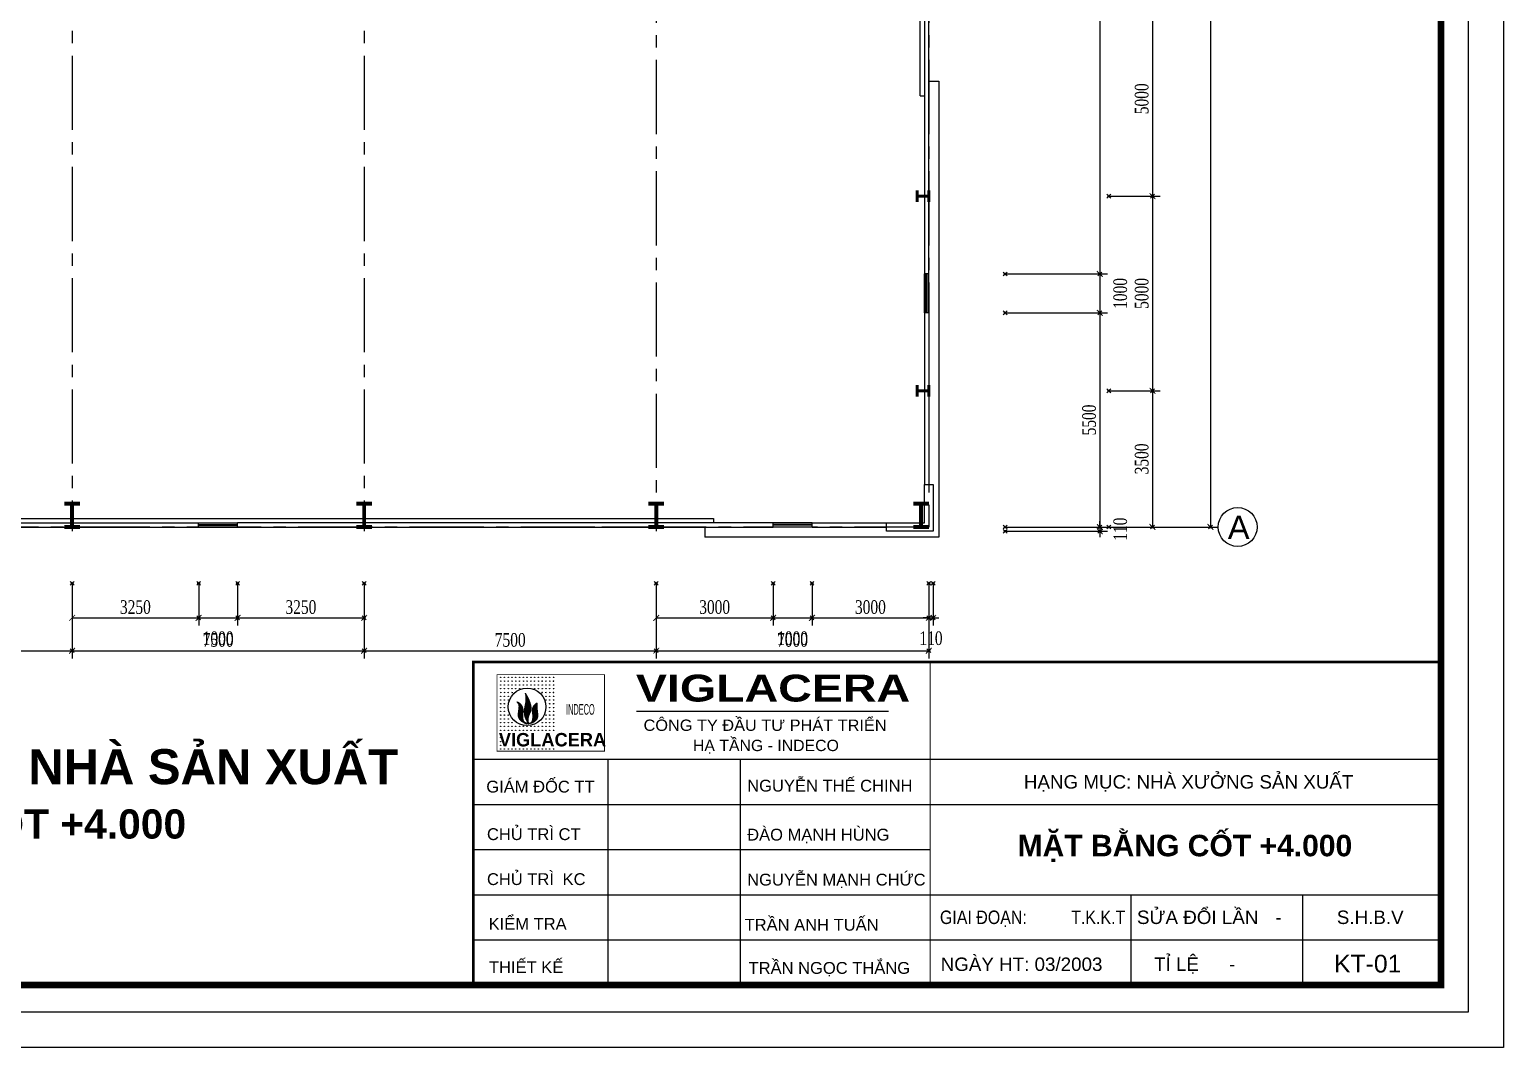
# Model space of a CAD drawing. Extents: x -32628 to 190565, y 82974 to 183560.
# Drawn here: x 152713 to 190565, y 82974 to 109125 of the extents above; entities that cross this region are included whole.
import ezdxf
from ezdxf.enums import TextEntityAlignment as Align

# ---------------------------------------------------------------- set-up
doc = ezdxf.new("R2010")
doc.units = 0
doc.header["$LTSCALE"] = 100
doc.header["$MEASUREMENT"] = 0
doc.header["$PDMODE"] = 35
doc.header["$PDSIZE"] = 50
doc.linetypes.add('CENTER2', pattern=[28.575, 19.05, -3.175, 3.175, -3.175])
doc.layers.get('0').update_dxf_attribs({"linetype": 'CONTINUOUS'})
for name, color, linetype in [('DWGshare.com_CUA_DWGshare.com', 13, 'CONTINUOUS'), ('DWGshare.com_DIM_DWGshare.com', 8, 'CONTINUOUS'), ('DWGshare.com_TEXT_DWGshare.com', 2, 'CONTINUOUS'), ('DWGshare.com_THAY_DWGshare.com', 9, 'CONTINUOUS'), ('DWGshare.com_WALLS_BLINE_DWGshare.com', 251, 'CENTER2'), ('DWGshare.com_WALLS_DWGshare.com', 31, 'CONTINUOUS')]:
    doc.layers.add(name, color=color, linetype=linetype)
doc.layers.add('DWGshare.com_DEFPOINTS_DWGshare.com', color=7, linetype='CONTINUOUS', plot=False)
doc.styles.add('1', font='vntimeh.shx', dxfattribs={"width": 0.75})
doc.styles.add('CLARENDON', font='', dxfattribs={"height": 2.5})
doc.styles.add('VHARIAL', font='')
doc.styles.add('VHAVANB', font='')
doc.styles.get('CLARENDON').set_extended_font_data('.VnClarendon')
doc.styles.get('VHARIAL').set_extended_font_data('.VnArialH')
doc.styles.get('VHAVANB').set_extended_font_data('.VnArialH', bold=True)
doc.dimstyles.new('D2-100', dxfattribs={"dimtxt": 350, "dimasz": 150, "dimexe": 200, "dimexo": 0, "dimgap": 100, "dimtad": 1, "dimdec": 0, "dimzin": 0, "dimdsep": 46, "dimtxsty": '1', "dimblk1": 'ARCHTICK', "dimblk2": 'ARCHTICK', "dimsah": 1, "dimcen": 0.09, "dimclrd": 256, "dimclre": 256, "dimclrt": 2, "dimadec": 0, "dimazin": 0, "dimtfac": 1, "dimtdec": 0, "dimtmove": 2, "dimatfit": 3, "dimldrblk": 'ARCHTICK', "dimfxl": 1, "dimtolj": 1, "dimtzin": 0, "dimarcsym": 0})

# ---------------------------------------------------------------- blocks, each defined once
blk = doc.blocks.new('1')
h = blk.add_hatch()
h.set_pattern_fill('ANSI31', scale=31.573944, style=0)
h.set_pattern_definition([(45, (-43346.0446, -30216.994), (-2.7907687, 2.7907687), [])])
h.paths.add_polyline_path([(3392, -2735, 0.066846), (3389, -2591, 0.027391), (3374, -2516, 0.036245), (3310, -2305, 0.034263), (3269, -2205, 0.043864), (3075, -1842, -0.035711), (3096, -2192, -0.033568), (3071, -2459, 0.007252), (3044, -2591, 0.015028), (3006, -2821), (2997, -2923, 0.047282), (3026, -3205), (3059, -3302), (3096, -3380), (3151, -3473), (3176, -3517, -0.06738), (3211, -3603), (3101, -3571, -0.172848), (2968, -3468, -0.079745), (2932, -3382, -0.027688), (2917, -3314, -0.027369), (2909, -3253, -0.02687), (2903, -3167, -0.013854), (2919, -2996, 0.00904), (2924, -2899, 0.01029), (2925, -2815, 0.064526), (2910, -2702, 0.054143), (2860, -2575, 0.053434), (2787, -2465, 0.085491), (2725, -2413, 0.002155), (2717, -2408, 0.098087), (2565, -2345, -0.024245), (2625, -2406, -0.061982), (2676, -2522, -0.070357), (2692, -2631, -0.050208), (2682, -2750, 0.004213), (2657, -2911, -0.007061), (2638, -3089, 0.043781), (2641, -3180, 0.0316), (2655, -3248, 0.097722), (2729, -3400, 0.086006), (2871, -3520, -0.0017), (2960, -3571, 0.049522), (3030, -3596, 0.036389), (3132, -3614, 0.036193), (3260, -3617, 0.042025), (3370, -3603, 0.05652), (3469, -3569, 0.049374), (3573, -3507, 0.084617), (3656, -3447, 0.120403), (3733, -3355, 0.113521), (3770, -3262, 0.084172), (3791, -3171, 0.061897), (3788, -3011, -0.034896), (3765, -2823), (3752, -2704, -0.029013), (3755, -2400, 0.059298), (3595, -2540, 0.03043), (3536, -2623, 0.069021), (3482, -2764, 0.063155), (3467, -2882, 0.032311), (3476, -3003, -0.027317), (3493, -3149, -0.020305), (3491, -3303, -0.026314), (3478, -3422, -0.01492), (3457, -3494, -0.146588), (3391, -3573, -0.132361), (3303, -3596, -0.273436), (3257, -3569, -0.077986), (3236, -3511, 0.00231), (3220, -3400, -0.060272), (3233, -3243), (3243, -3194, -0.013897), (3289, -3071, 0.002863), (3351, -2942, 0.102278)])
at = {"color": 7}
blk.add_line((9581, -2891), (24393, -2891), dxfattribs=at)
at = {"color": 7, "const_width": 47.4}
blk.add_lwpolyline([(1389, -5241), (7704, -5241), (7704, -751), (1389, -751)], close=True, dxfattribs=at)
for centre in [(1611, -907), (1611, -1129), (1611, -1351), (1611, -1573), (1832, -907), (1832, -1129), (1832, -1351), (1832, -1573), (2054, -907), (2054, -1129), (2054, -1351), (2054, -1573), (2276, -907), (2276, -1129), (2276, -1351), (2276, -1573), (2497, -907), (2497, -1129), (2497, -1351), (2497, -1573), (2719, -907), (2719, -1129), (2719, -1351), (2719, -1573), (2941, -907), (2941, -1129), (2941, -1351), (3162, -907), (3162, -1129), (3162, -1351), (3384, -907), (3384, -1129), (3384, -1351), (3606, -907), (3606, -1129), (3606, -1351), (3606, -1573), (3827, -907), (3827, -1129), (3827, -1351), (3827, -1573), (4049, -907), (4049, -1129), (4049, -1351), (4049, -1573), (4271, -907), (4271, -1129), (4271, -1351), (4271, -1573), (4493, -907), (4493, -1129), (4493, -1351), (4493, -1573), (4714, -907), (4714, -1129), (4714, -1351), (4714, -1573), (1611, -1794), (1611, -2016), (1611, -2238), (1611, -2459), (1832, -1794), (1832, -2016), (1832, -2238), (1832, -2459), (2054, -1794), (2054, -2016), (2054, -2238), (2276, -1794), (4049, -1794), (4271, -1794), (4271, -2016), (4271, -2238), (4493, -1794), (4493, -2016), (4493, -2238), (4493, -2459), (4714, -1794), (4714, -2016), (4714, -2238), (4714, -2459), (1611, -2681), (1611, -2903), (1611, -3124), (1611, -3346), (1832, -2681), (1832, -2903), (1832, -3124), (1832, -3346), (2054, -3124), (2054, -3346), (4271, -3124), (4271, -3346), (4493, -2681), (4493, -2903), (4493, -3124), (4493, -3346), (4714, -2681), (4714, -2903), (4714, -3124), (4714, -3346), (1611, -3568), (1611, -3789), (1611, -4011), (1611, -4233), (1832, -3568), (1832, -3789), (1832, -4011), (2054, -3568), (2054, -3789), (2054, -4011), (2276, -3568), (2276, -3789), (2276, -4011), (2497, -3789), (2497, -4011), (2719, -3789), (2719, -4011), (2941, -3789), (2941, -4011), (3162, -3789), (3162, -4011), (3384, -3789), (3384, -4011), (3606, -3789), (3606, -4011), (3827, -3789), (3827, -4011), (4049, -3568), (4049, -3789), (4049, -4011), (4271, -3568), (4271, -3789), (4271, -4011), (4493, -3568), (4493, -3789), (4493, -4011), (4714, -3568), (4714, -3789), (4714, -4011), (1611, -4455), (1611, -4676), (1611, -4898), (1611, -5120), (1832, -5120), (2054, -5120), (2276, -5120), (2497, -5120), (2719, -5120), (2941, -5120), (3162, -5120), (3384, -5120), (3606, -5120), (3827, -5120), (4049, -5120), (4271, -5120), (4493, -5120), (4714, -5120)]:
    blk.add_circle(centre, 12.3)
at = {"color": 7}
blk.add_circle((3162, -2638), 1105, dxfattribs=at)
for s, height, style, width, p in [('VIGLACERA', 1578.7, 'VHAVANB', 1.24, (9551, -2326)), ('C¤NG TY §ÇU T¦ PH¸T TRIÓN', 665.28, 'VHARIAL', 1.03, (10001, -4050))]:
    blk.add_text(s, height=height, dxfattribs=dict(at, style=style, width=width)).set_placement(p)
for s, height, style, width, p in [('INDECO', 631.5, 'CLARENDON', 0.47, (6292, -2786)), ('viglacera', 789.3, 'VHAVANB', 0.97, (4653, -4567))]:
    blk.add_text(s, height=height, dxfattribs=dict(at, style=style, width=width)).set_placement(p, align=Align.MIDDLE)
at = {"color": 7, "style": 'VHARIAL'}
blk.add_text('H¹ TÇNG - INDECO', height=665.28, dxfattribs=at).set_placement((12901, -5237))
blk = doc.blocks.new('_ARCHTICK')
at = {"color": 0, "linetype": 'ByBlock', "const_width": 0.15}
blk.add_lwpolyline([(-0.5, -0.5), (0.5, 0.5)], dxfattribs=at)
blk = doc.blocks.new('*D209')
at = {"linetype": 'ByBlock', "transparency": 16777216}
for p, q in [((159454, 128344), (164928, 128344)), ((164728, 128344), (164728, 96344)), ((159454, 96344), (164928, 96344))]:
    blk.add_line(p, q, dxfattribs=at)
at = {"layer": 'DWGshare.com_DEFPOINTS_DWGshare.com', "color": 0, "linetype": 'ByBlock', "transparency": 16777216}
for p in [(159454, 128344), (159454, 96344), (164728, 96344)]:
    blk.add_point(p, dxfattribs=at)
at = {"linetype": 'ByBlock', "transparency": 16777216, "xscale": 150, "yscale": 150, "zscale": 150}
for p, rotation in [((164728, 128344), 90), ((164728, 96344), 270)]:
    blk.add_blockref('_ARCHTICK', p, dxfattribs=dict(at, rotation=rotation))
at = {"color": 2, "linetype": 'ByBlock', "transparency": 16777216, "insert": (164453, 112344), "char_height": 350, "attachment_point": 5, "rotation": 90, "style": '1'}
blk.add_mtext('\\A1;32000', dxfattribs=at)
blk = doc.blocks.new('*D207')
at = {"linetype": 'ByBlock', "transparency": 16777216}
for p, q in [((181550, 104844), (181550, 99844)), ((180430, 99844), (181750, 99844))]:
    blk.add_line(p, q, dxfattribs=at)
at = {"layer": 'DWGshare.com_DEFPOINTS_DWGshare.com', "color": 0, "linetype": 'ByBlock', "transparency": 16777216}
for p in [(180430, 104844), (180430, 99844), (181550, 99844)]:
    blk.add_point(p, dxfattribs=at)
at = {"linetype": 'ByBlock', "transparency": 16777216, "xscale": 150, "yscale": 150, "zscale": 150}
for p, rotation in [((181550, 104844), 90), ((181550, 99844), 270)]:
    blk.add_blockref('_ARCHTICK', p, dxfattribs=dict(at, rotation=rotation))
at = {"color": 2, "linetype": 'ByBlock', "transparency": 16777216, "insert": (181275, 102344), "char_height": 350, "attachment_point": 5, "rotation": 90, "style": '1'}
blk.add_mtext('\\A1;5000', dxfattribs=at)
blk = doc.blocks.new('*D200')
at = {"linetype": 'ByBlock', "transparency": 16777216}
for p, q in [((180199, 102844), (180199, 101844)), ((177765, 101844), (180399, 101844))]:
    blk.add_line(p, q, dxfattribs=at)
at = {"layer": 'DWGshare.com_DEFPOINTS_DWGshare.com', "color": 0, "linetype": 'ByBlock', "transparency": 16777216}
for p in [(177765, 102844), (177765, 101844), (180199, 101844)]:
    blk.add_point(p, dxfattribs=at)
at = {"linetype": 'ByBlock', "transparency": 16777216, "xscale": 150, "yscale": 150, "zscale": 150}
for p, rotation in [((180199, 102844), 90), ((180199, 101844), 270)]:
    blk.add_blockref('_ARCHTICK', p, dxfattribs=dict(at, rotation=rotation))
at = {"color": 2, "linetype": 'ByBlock', "transparency": 16777216, "insert": (180724, 102344), "char_height": 350, "attachment_point": 5, "rotation": 90, "style": '1'}
blk.add_mtext('\\A1;1000', dxfattribs=at)
blk = doc.blocks.new('*D199')
at = {"linetype": 'ByBlock', "transparency": 16777216}
for p, q in [((180199, 121844), (180199, 102844)), ((177765, 102844), (180399, 102844))]:
    blk.add_line(p, q, dxfattribs=at)
at = {"layer": 'DWGshare.com_DEFPOINTS_DWGshare.com', "color": 0, "linetype": 'ByBlock', "transparency": 16777216}
for p in [(177765, 121844), (177765, 102844), (180199, 102844)]:
    blk.add_point(p, dxfattribs=at)
at = {"linetype": 'ByBlock', "transparency": 16777216, "xscale": 150, "yscale": 150, "zscale": 150}
for p, rotation in [((180199, 121844), 90), ((180199, 102844), 270)]:
    blk.add_blockref('_ARCHTICK', p, dxfattribs=dict(at, rotation=rotation))
at = {"color": 2, "linetype": 'ByBlock', "transparency": 16777216, "insert": (179924, 112344), "char_height": 350, "attachment_point": 5, "rotation": 90, "style": '1'}
blk.add_mtext('\\A1;19000', dxfattribs=at)
blk = doc.blocks.new('*D236')
at = {"linetype": 'ByBlock', "transparency": 16777216}
for p, q in [((153808, 94899), (153808, 92967)), ((146308, 93167), (153808, 93167))]:
    blk.add_line(p, q, dxfattribs=at)
at = {"layer": 'DWGshare.com_DEFPOINTS_DWGshare.com', "color": 0, "linetype": 'ByBlock', "transparency": 16777216}
for p in [(146308, 94899), (153808, 94899), (153808, 93167)]:
    blk.add_point(p, dxfattribs=at)
at = {"linetype": 'ByBlock', "transparency": 16777216, "xscale": 150, "yscale": 150, "zscale": 150, "rotation": 180}
blk.add_blockref('_ARCHTICK', (146308, 93167), dxfattribs=at)
at = {"linetype": 'ByBlock', "transparency": 16777216, "xscale": 150, "yscale": 150, "zscale": 150}
blk.add_blockref('_ARCHTICK', (153808, 93167), dxfattribs=at)
at = {"color": 2, "linetype": 'ByBlock', "transparency": 16777216, "insert": (150058, 93442), "char_height": 350, "attachment_point": 5, "style": '1'}
blk.add_mtext('\\A1;7500', dxfattribs=at)
blk = doc.blocks.new('*D239')
at = {"linetype": 'ByBlock', "transparency": 16777216}
for p, q in [((175808, 94899), (175808, 92967)), ((168808, 93167), (175808, 93167))]:
    blk.add_line(p, q, dxfattribs=at)
at = {"layer": 'DWGshare.com_DEFPOINTS_DWGshare.com', "color": 0, "linetype": 'ByBlock', "transparency": 16777216}
for p in [(168808, 94899), (175808, 94899), (175808, 93167)]:
    blk.add_point(p, dxfattribs=at)
at = {"linetype": 'ByBlock', "transparency": 16777216, "xscale": 150, "yscale": 150, "zscale": 150, "rotation": 180}
blk.add_blockref('_ARCHTICK', (168808, 93167), dxfattribs=at)
at = {"linetype": 'ByBlock', "transparency": 16777216, "xscale": 150, "yscale": 150, "zscale": 150}
blk.add_blockref('_ARCHTICK', (175808, 93167), dxfattribs=at)
at = {"color": 2, "linetype": 'ByBlock', "transparency": 16777216, "insert": (172308, 93442), "char_height": 350, "attachment_point": 5, "style": '1'}
blk.add_mtext('\\A1;7000', dxfattribs=at)
blk = doc.blocks.new('*D233')
at = {"linetype": 'ByBlock', "transparency": 16777216}
for p, q in [((175808, 94899), (175808, 93811)), ((172808, 94011), (175808, 94011))]:
    blk.add_line(p, q, dxfattribs=at)
at = {"layer": 'DWGshare.com_DEFPOINTS_DWGshare.com', "color": 0, "linetype": 'ByBlock', "transparency": 16777216}
for p in [(172808, 94899), (175808, 94899), (175808, 94011)]:
    blk.add_point(p, dxfattribs=at)
at = {"linetype": 'ByBlock', "transparency": 16777216, "xscale": 150, "yscale": 150, "zscale": 150, "rotation": 180}
blk.add_blockref('_ARCHTICK', (172808, 94011), dxfattribs=at)
at = {"linetype": 'ByBlock', "transparency": 16777216, "xscale": 150, "yscale": 150, "zscale": 150}
blk.add_blockref('_ARCHTICK', (175808, 94011), dxfattribs=at)
at = {"color": 2, "linetype": 'ByBlock', "transparency": 16777216, "insert": (174308, 94286), "char_height": 350, "attachment_point": 5, "style": '1'}
blk.add_mtext('\\A1;3000', dxfattribs=at)
blk = doc.blocks.new('*D232')
at = {"linetype": 'ByBlock', "transparency": 16777216}
for p, q in [((172808, 94899), (172808, 93811)), ((171808, 94011), (172808, 94011))]:
    blk.add_line(p, q, dxfattribs=at)
at = {"layer": 'DWGshare.com_DEFPOINTS_DWGshare.com', "color": 0, "linetype": 'ByBlock', "transparency": 16777216}
for p in [(171808, 94899), (172808, 94899), (172808, 94011)]:
    blk.add_point(p, dxfattribs=at)
at = {"linetype": 'ByBlock', "transparency": 16777216, "xscale": 150, "yscale": 150, "zscale": 150, "rotation": 180}
blk.add_blockref('_ARCHTICK', (171808, 94011), dxfattribs=at)
at = {"linetype": 'ByBlock', "transparency": 16777216, "xscale": 150, "yscale": 150, "zscale": 150}
blk.add_blockref('_ARCHTICK', (172808, 94011), dxfattribs=at)
at = {"color": 2, "linetype": 'ByBlock', "transparency": 16777216, "insert": (172308, 93486), "char_height": 350, "attachment_point": 5, "style": '1'}
blk.add_mtext('\\A1;1000', dxfattribs=at)
blk = doc.blocks.new('*D231')
at = {"linetype": 'ByBlock', "transparency": 16777216}
for p, q in [((171808, 94899), (171808, 93811)), ((168808, 94011), (171808, 94011))]:
    blk.add_line(p, q, dxfattribs=at)
at = {"layer": 'DWGshare.com_DEFPOINTS_DWGshare.com', "color": 0, "linetype": 'ByBlock', "transparency": 16777216}
for p in [(168808, 94899), (171808, 94899), (171808, 94011)]:
    blk.add_point(p, dxfattribs=at)
at = {"linetype": 'ByBlock', "transparency": 16777216, "xscale": 150, "yscale": 150, "zscale": 150, "rotation": 180}
blk.add_blockref('_ARCHTICK', (168808, 94011), dxfattribs=at)
at = {"linetype": 'ByBlock', "transparency": 16777216, "xscale": 150, "yscale": 150, "zscale": 150}
blk.add_blockref('_ARCHTICK', (171808, 94011), dxfattribs=at)
at = {"color": 2, "linetype": 'ByBlock', "transparency": 16777216, "insert": (170308, 94286), "char_height": 350, "attachment_point": 5, "style": '1'}
blk.add_mtext('\\A1;3000', dxfattribs=at)
blk = doc.blocks.new('*D237')
at = {"linetype": 'ByBlock', "transparency": 16777216}
for p, q in [((161308, 94899), (161308, 92967)), ((153808, 93167), (161308, 93167))]:
    blk.add_line(p, q, dxfattribs=at)
at = {"layer": 'DWGshare.com_DEFPOINTS_DWGshare.com', "color": 0, "linetype": 'ByBlock', "transparency": 16777216}
for p in [(153808, 94899), (161308, 94899), (161308, 93167)]:
    blk.add_point(p, dxfattribs=at)
at = {"linetype": 'ByBlock', "transparency": 16777216, "xscale": 150, "yscale": 150, "zscale": 150, "rotation": 180}
blk.add_blockref('_ARCHTICK', (153808, 93167), dxfattribs=at)
at = {"linetype": 'ByBlock', "transparency": 16777216, "xscale": 150, "yscale": 150, "zscale": 150}
blk.add_blockref('_ARCHTICK', (161308, 93167), dxfattribs=at)
at = {"color": 2, "linetype": 'ByBlock', "transparency": 16777216, "insert": (157558, 93442), "char_height": 350, "attachment_point": 5, "style": '1'}
blk.add_mtext('\\A1;7500', dxfattribs=at)
blk = doc.blocks.new('*D230')
at = {"linetype": 'ByBlock', "transparency": 16777216}
for p, q in [((161308, 94899), (161308, 93811)), ((158058, 94011), (161308, 94011))]:
    blk.add_line(p, q, dxfattribs=at)
at = {"layer": 'DWGshare.com_DEFPOINTS_DWGshare.com', "color": 0, "linetype": 'ByBlock', "transparency": 16777216}
for p in [(158058, 94899), (161308, 94899), (161308, 94011)]:
    blk.add_point(p, dxfattribs=at)
at = {"linetype": 'ByBlock', "transparency": 16777216, "xscale": 150, "yscale": 150, "zscale": 150, "rotation": 180}
blk.add_blockref('_ARCHTICK', (158058, 94011), dxfattribs=at)
at = {"linetype": 'ByBlock', "transparency": 16777216, "xscale": 150, "yscale": 150, "zscale": 150}
blk.add_blockref('_ARCHTICK', (161308, 94011), dxfattribs=at)
at = {"color": 2, "linetype": 'ByBlock', "transparency": 16777216, "insert": (159683, 94286), "char_height": 350, "attachment_point": 5, "style": '1'}
blk.add_mtext('\\A1;3250', dxfattribs=at)
blk = doc.blocks.new('*D229')
at = {"linetype": 'ByBlock', "transparency": 16777216}
for p, q in [((158058, 94899), (158058, 93811)), ((157058, 94011), (158058, 94011))]:
    blk.add_line(p, q, dxfattribs=at)
at = {"layer": 'DWGshare.com_DEFPOINTS_DWGshare.com', "color": 0, "linetype": 'ByBlock', "transparency": 16777216}
for p in [(157058, 94899), (158058, 94899), (158058, 94011)]:
    blk.add_point(p, dxfattribs=at)
at = {"linetype": 'ByBlock', "transparency": 16777216, "xscale": 150, "yscale": 150, "zscale": 150, "rotation": 180}
blk.add_blockref('_ARCHTICK', (157058, 94011), dxfattribs=at)
at = {"linetype": 'ByBlock', "transparency": 16777216, "xscale": 150, "yscale": 150, "zscale": 150}
blk.add_blockref('_ARCHTICK', (158058, 94011), dxfattribs=at)
at = {"color": 2, "linetype": 'ByBlock', "transparency": 16777216, "insert": (157558, 93486), "char_height": 350, "attachment_point": 5, "style": '1'}
blk.add_mtext('\\A1;1000', dxfattribs=at)
blk = doc.blocks.new('*D228')
at = {"linetype": 'ByBlock', "transparency": 16777216}
for p, q in [((157058, 94899), (157058, 93811)), ((153808, 94011), (157058, 94011))]:
    blk.add_line(p, q, dxfattribs=at)
at = {"layer": 'DWGshare.com_DEFPOINTS_DWGshare.com', "color": 0, "linetype": 'ByBlock', "transparency": 16777216}
for p in [(153808, 94899), (157058, 94899), (157058, 94011)]:
    blk.add_point(p, dxfattribs=at)
at = {"linetype": 'ByBlock', "transparency": 16777216, "xscale": 150, "yscale": 150, "zscale": 150, "rotation": 180}
blk.add_blockref('_ARCHTICK', (153808, 94011), dxfattribs=at)
at = {"linetype": 'ByBlock', "transparency": 16777216, "xscale": 150, "yscale": 150, "zscale": 150}
blk.add_blockref('_ARCHTICK', (157058, 94011), dxfattribs=at)
at = {"color": 2, "linetype": 'ByBlock', "transparency": 16777216, "insert": (155433, 94286), "char_height": 350, "attachment_point": 5, "style": '1'}
blk.add_mtext('\\A1;3250', dxfattribs=at)
blk = doc.blocks.new('*D238')
at = {"linetype": 'ByBlock', "transparency": 16777216}
for p, q in [((168808, 94899), (168808, 92967)), ((161308, 93167), (168808, 93167))]:
    blk.add_line(p, q, dxfattribs=at)
at = {"layer": 'DWGshare.com_DEFPOINTS_DWGshare.com', "color": 0, "linetype": 'ByBlock', "transparency": 16777216}
for p in [(161308, 94899), (168808, 94899), (168808, 93167)]:
    blk.add_point(p, dxfattribs=at)
at = {"linetype": 'ByBlock', "transparency": 16777216, "xscale": 150, "yscale": 150, "zscale": 150, "rotation": 180}
blk.add_blockref('_ARCHTICK', (161308, 93167), dxfattribs=at)
at = {"linetype": 'ByBlock', "transparency": 16777216, "xscale": 150, "yscale": 150, "zscale": 150}
blk.add_blockref('_ARCHTICK', (168808, 93167), dxfattribs=at)
at = {"color": 2, "linetype": 'ByBlock', "transparency": 16777216, "insert": (165058, 93442), "char_height": 350, "attachment_point": 5, "style": '1'}
blk.add_mtext('\\A1;7500', dxfattribs=at)
blk = doc.blocks.new('*D242')
at = {"linetype": 'ByBlock', "transparency": 16777216}
for p, q in [((157497, 94899), (157497, 93811)), ((157607, 94899), (157607, 93811)), ((157497, 94011), (157347, 94011)), ((157497, 94011), (157607, 94011)), ((157497, 94011), (157607, 94011)), ((157607, 94011), (157757, 94011))]:
    blk.add_line(p, q, dxfattribs=at)
at = {"layer": 'DWGshare.com_DEFPOINTS_DWGshare.com', "color": 0, "linetype": 'ByBlock', "transparency": 16777216}
for p in [(157497, 94899), (157607, 94899), (157607, 94011)]:
    blk.add_point(p, dxfattribs=at)
at = {"linetype": 'ByBlock', "transparency": 16777216, "xscale": 150, "yscale": 150, "zscale": 150}
blk.add_blockref('_ARCHTICK', (157497, 94011), dxfattribs=at)
at = {"linetype": 'ByBlock', "transparency": 16777216, "xscale": 150, "yscale": 150, "zscale": 150, "rotation": 180}
blk.add_blockref('_ARCHTICK', (157607, 94011), dxfattribs=at)
at = {"color": 2, "linetype": 'ByBlock', "transparency": 16777216, "insert": (157552, 93486), "char_height": 350, "attachment_point": 5, "style": '1'}
blk.add_mtext('\\A1;110', dxfattribs=at)
blk = doc.blocks.new('*D208')
at = {"linetype": 'ByBlock', "transparency": 16777216}
for p, q in [((181550, 99844), (181550, 96344)), ((180430, 96344), (181750, 96344))]:
    blk.add_line(p, q, dxfattribs=at)
at = {"layer": 'DWGshare.com_DEFPOINTS_DWGshare.com', "color": 0, "linetype": 'ByBlock', "transparency": 16777216}
for p in [(180430, 99844), (180430, 96344), (181550, 96344)]:
    blk.add_point(p, dxfattribs=at)
at = {"linetype": 'ByBlock', "transparency": 16777216, "xscale": 150, "yscale": 150, "zscale": 150}
for p, rotation in [((181550, 99844), 90), ((181550, 96344), 270)]:
    blk.add_blockref('_ARCHTICK', p, dxfattribs=dict(at, rotation=rotation))
at = {"color": 2, "linetype": 'ByBlock', "transparency": 16777216, "insert": (181275, 98094), "char_height": 350, "attachment_point": 5, "rotation": 90, "style": '1'}
blk.add_mtext('\\A1;3500', dxfattribs=at)
blk = doc.blocks.new('*D201')
at = {"linetype": 'ByBlock', "transparency": 16777216}
for p, q in [((180199, 101844), (180199, 96344)), ((177765, 96344), (180399, 96344))]:
    blk.add_line(p, q, dxfattribs=at)
at = {"layer": 'DWGshare.com_DEFPOINTS_DWGshare.com', "color": 0, "linetype": 'ByBlock', "transparency": 16777216}
for p in [(177765, 101844), (177765, 96344), (180199, 96344)]:
    blk.add_point(p, dxfattribs=at)
at = {"linetype": 'ByBlock', "transparency": 16777216, "xscale": 150, "yscale": 150, "zscale": 150}
for p, rotation in [((180199, 101844), 90), ((180199, 96344), 270)]:
    blk.add_blockref('_ARCHTICK', p, dxfattribs=dict(at, rotation=rotation))
at = {"color": 2, "linetype": 'ByBlock', "transparency": 16777216, "insert": (179924, 99094), "char_height": 350, "attachment_point": 5, "rotation": 90, "style": '1'}
blk.add_mtext('\\A1;5500', dxfattribs=at)
blk = doc.blocks.new('*D243')
at = {"linetype": 'ByBlock', "transparency": 16777216}
for p, q in [((159454, 96344), (162088, 96344)), ((159454, 96234), (162088, 96234)), ((161888, 96344), (161888, 96494)), ((161888, 96344), (161888, 96234)), ((161888, 96344), (161888, 96234)), ((161888, 96234), (161888, 96084))]:
    blk.add_line(p, q, dxfattribs=at)
at = {"layer": 'DWGshare.com_DEFPOINTS_DWGshare.com', "color": 0, "linetype": 'ByBlock', "transparency": 16777216}
for p in [(159454, 96344), (159454, 96234), (161888, 96234)]:
    blk.add_point(p, dxfattribs=at)
at = {"linetype": 'ByBlock', "transparency": 16777216, "xscale": 150, "yscale": 150, "zscale": 150}
for p, rotation in [((161888, 96344), 270), ((161888, 96234), 90)]:
    blk.add_blockref('_ARCHTICK', p, dxfattribs=dict(at, rotation=rotation))
at = {"color": 2, "linetype": 'ByBlock', "transparency": 16777216, "insert": (162413, 96289), "char_height": 350, "attachment_point": 5, "rotation": 90, "style": '1'}
blk.add_mtext('\\A1;110', dxfattribs=at)
blk = doc.blocks.new('*D206')
at = {"linetype": 'ByBlock', "transparency": 16777216}
for p, q in [((181550, 109844), (181550, 104844)), ((180430, 104844), (181750, 104844))]:
    blk.add_line(p, q, dxfattribs=at)
at = {"layer": 'DWGshare.com_DEFPOINTS_DWGshare.com', "color": 0, "linetype": 'ByBlock', "transparency": 16777216}
for p in [(180430, 109844), (180430, 104844), (181550, 104844)]:
    blk.add_point(p, dxfattribs=at)
at = {"linetype": 'ByBlock', "transparency": 16777216, "xscale": 150, "yscale": 150, "zscale": 150}
for p, rotation in [((181550, 109844), 90), ((181550, 104844), 270)]:
    blk.add_blockref('_ARCHTICK', p, dxfattribs=dict(at, rotation=rotation))
at = {"color": 2, "linetype": 'ByBlock', "transparency": 16777216, "insert": (181275, 107344), "char_height": 350, "attachment_point": 5, "rotation": 90, "style": '1'}
blk.add_mtext('\\A1;5000', dxfattribs=at)

msp = doc.modelspace()

# ---------------------------------------------------------------- linework, layer by layer
at = {"layer": 'DWGshare.com_CUA_DWGshare.com'}
for p, q in [((175697.7, 101843.9), (175697.7, 102843.9)), ((175742.7, 101843.9), (175742.7, 102843.9)), ((175762.7, 101843.9), (175762.7, 102843.9)), ((175807.7, 101843.9), (175807.7, 102843.9)), ((157057.7, 96453.9), (158057.7, 96453.9)), ((157057.7, 96408.9), (158057.7, 96408.9)), ((157057.7, 96388.9), (158057.7, 96388.9)), ((157057.7, 96343.9), (158057.7, 96343.9)), ((172807.7, 96453.9), (171807.7, 96453.9)), ((172807.7, 96408.9), (171807.7, 96408.9)), ((172807.7, 96388.9), (171807.7, 96388.9)), ((172807.7, 96343.9), (171807.7, 96343.9))]:
    msp.add_line(p, q, dxfattribs=at)
at = {"layer": 'DWGshare.com_DEFPOINTS_DWGshare.com'}
msp.add_lwpolyline([(190564.9, 82973.9), (117901.1, 82973.9), (117901.1, 136144.2), (190564.9, 136144.2)], close=True, dxfattribs=at)
at = {"layer": 'DWGshare.com_TEXT_DWGshare.com'}
for p, q in [((167560.6, 90376.6), (167560.6, 84577.8)), ((170973.9, 84577.8), (170973.9, 90376.6)), ((164108.9, 89216.8), (188961, 89216.8)), ((164108.9, 88057.1), (175844.6, 88057.1)), ((164108.9, 86897.3), (188961, 86897.3)), ((180992.2, 86897.3), (180992.2, 84577.8)), ((185402, 86897.3), (185402, 84577.8)), ((164108.9, 85737.6), (188961, 85737.6))]:
    msp.add_line(p, q, dxfattribs=at)
at = {"layer": 'DWGshare.com_TEXT_DWGshare.com', "const_width": 69}
msp.add_lwpolyline([(164108.9, 84577.8), (188961, 84577.8), (188961, 92878.3), (164108.9, 92878.3)], close=True, dxfattribs=at)
at = {"layer": 'DWGshare.com_TEXT_DWGshare.com', "const_width": 27.6}
for points in [[(175844.6, 92878.3), (175844.6, 84577.8)], [(164108.9, 90376.6), (188961, 90376.6)]]:
    msp.add_lwpolyline(points, dxfattribs=at)
at = {"layer": 'DWGshare.com_TEXT_DWGshare.com'}
msp.add_circle((183738.9, 96343.9), 500, dxfattribs=at)
at = {"layer": 'DWGshare.com_THAY_DWGshare.com'}
for p, q in [((175587.7, 107423.9), (175587.7, 117263.9)), ((175807.7, 107793.9), (176067.7, 107793.9)), ((176067.7, 107793.9), (176067.7, 96083.9)), ((175587.7, 107423.9), (175697.7, 107423.9)), ((138697.7, 96563.9), (170277.7, 96563.9)), ((170277.7, 96563.9), (170277.7, 96453.9)), ((170057.7, 96343.9), (170057.7, 96083.9)), ((176067.7, 96083.9), (170057.7, 96083.9))]:
    msp.add_line(p, q, dxfattribs=at)
msp.add_lwpolyline([(189659, 83879.8), (118807, 83879.8), (118807, 135238.3), (189659, 135238.3)], close=True, dxfattribs=at)
at = {"layer": 'DWGshare.com_THAY_DWGshare.com', "const_width": 173.7}
msp.add_lwpolyline([(119505.1, 84577.8), (119505.1, 134540.3), (188961, 134540.3), (188961, 84577.8)], close=True, dxfattribs=at)
at = {"layer": 'DWGshare.com_WALLS_BLINE_DWGshare.com'}
for p, q in [((153807.7, 128453.9), (153807.7, 96233.9)), ((161307.7, 128453.9), (161307.7, 96233.9)), ((168807.7, 128343.9), (168807.7, 96233.9)), ((175807.7, 128343.9), (175807.7, 96343.9)), ((175807.7, 96343.9), (131807.7, 96343.9))]:
    msp.add_line(p, q, dxfattribs=at)
at = {"layer": 'DWGshare.com_WALLS_DWGshare.com'}
for p, q in [((175697.7, 121843.9), (175697.7, 102843.9)), ((175807.7, 102843.9), (175807.7, 121843.9)), ((175807.7, 102843.9), (175697.7, 102843.9)), ((175697.7, 102843.9), (175697.7, 101873.9)), ((175697.7, 101843.9), (175697.7, 97433.9)), ((175807.7, 101843.9), (175697.7, 101843.9)), ((175807.7, 101843.9), (175807.7, 97433.9)), ((143057.7, 96453.9), (157057.7, 96453.9)), ((143057.7, 96343.9), (157057.7, 96343.9)), ((157057.7, 96343.9), (157057.7, 96453.9)), ((171807.7, 96453.9), (158057.7, 96453.9)), ((158057.7, 96343.9), (158057.7, 96453.9)), ((158057.7, 96343.9), (171807.7, 96343.9)), ((170057.7, 96343.9), (167407.7, 96343.9)), ((171807.7, 96453.9), (170277.7, 96453.9)), ((171807.7, 96343.9), (171807.7, 96453.9)), ((172807.7, 96343.9), (172807.7, 96453.9)), ((172807.7, 96453.9), (174717.7, 96453.9)), ((172807.7, 96343.9), (174717.7, 96343.9))]:
    msp.add_line(p, q, dxfattribs=at)
for points, const_width in [([(175507.7, 104993.9), (175507.7, 104693.9)], 75), ([(175807.7, 104843.9), (175507.7, 104843.9)], 75), ([(175807.7, 104993.9), (175807.7, 104693.9)], 75), ([(175507.7, 99693.9), (175507.7, 99993.9)], 75), ([(175807.7, 99693.9), (175807.7, 99993.9)], 75), ([(175807.7, 99843.9), (175507.7, 99843.9)], 75), ([(154007.7, 96943.9), (153607.7, 96943.9)], 100), ([(153807.7, 96343.9), (153807.7, 96943.9)], 100), ([(161507.7, 96943.9), (161107.7, 96943.9)], 100), ([(161307.7, 96343.9), (161307.7, 96943.9)], 100), ([(169007.7, 96943.9), (168607.7, 96943.9)], 100), ([(168807.7, 96343.9), (168807.7, 96943.9)], 100), ([(175807.7, 96943.9), (175407.7, 96943.9)], 100), ([(175607.7, 96343.9), (175607.7, 96943.9)], 100), ([(154007.7, 96343.9), (153607.7, 96343.9)], 100), ([(161507.7, 96343.9), (161107.7, 96343.9)], 100), ([(169007.7, 96343.9), (168607.7, 96343.9)], 100), ([(175807.7, 96343.9), (175407.7, 96343.9)], 100)]:
    msp.add_lwpolyline(points, dxfattribs=dict(at, const_width=const_width))
msp.add_lwpolyline([(175917.7, 97433.9), (175917.7, 96233.9), (174717.7, 96233.9), (174717.7, 96453.9), (175697.7, 96453.9), (175697.7, 97433.9)], close=True, dxfattribs=at)

# ---------------------------------------------------------------- block references
at = {"xscale": 0.4372814154956931, "yscale": 0.4372814154956931, "zscale": 0.4372814154956931}
msp.add_blockref('1', (164108.9, 92878.3), dxfattribs=at)

# ---------------------------------------------------------------- texts
at = {"layer": 'DWGshare.com_TEXT_DWGshare.com', "style": 'VHARIAL'}
for s, height, p in [('a', 600, (183485.6, 96036.1)), ('Gi¸m ®èc tt', 303.747, (164443.9, 89523.4)), ('nguyÔn thÕ chinh', 303.747, (171143.9, 89548.7)), ('chñ tr× ct', 303.75, (164460.9, 88302.9)), ('®µo m¹nh hïng', 303.747, (171142.6, 88290.3)), ('Chñ tr× ', 303.75, (164460.9, 87147.7)), ('kc', 303.75, (166402.8, 87147.7)), ('nguyÔn m¹nh chøc', 303.747, (171142.6, 87135.2)), ('kiÓm tra', 303.75, (164503.4, 86000.3)), ('trÇn anh tuÊn', 303.747, (171076.1, 85975.4)), ('söa ®æi lÇn', 345.167, (181152, 86146.6)), ('S.H.B.V', 345.17, (186284.6, 86146.6)), ('-', 345.2, (184705.7, 86146.6)), ('thiÕt kÕ', 303.75, (164511.8, 84886.1)), ('trÇn ngäc th¾ng', 303.747, (171177.9, 84866.8)), ('Ngµy HT: 03/2003', 345.167, (176111.8, 84940.3)), ('tØ lÖ', 345.17, (181591.8, 84943.4)), ('-', 345.2, (183516, 84943.4))]:
    msp.add_text(s, height=height, dxfattribs=at).set_placement(p)
at = {"layer": 'DWGshare.com_TEXT_DWGshare.com'}
for s, height, style, p in [('mÆt b»ng nhµ s¶n xuÊt', 900, 'VHAVANB', (153869.6, 90207)), ('H¹ng môc: nhµ x\xadëng s¶n xuÊt', 345.167, 'VHARIAL', (182478.3, 89811.7)), ('cèt +4.000', 750, 'VHAVANB', (153869.6, 88824.1)), ('mÆt b»ng cèt +4.000', 552.268, 'VHAVANB', (182383, 88173.8)), ('kt-01', 454.15, 'VHARIAL', (187077.9, 85128.8))]:
    msp.add_text(s, height=height, dxfattribs=dict(at, style=style)).set_placement(p, align=Align.MIDDLE)
at = {"layer": 'DWGshare.com_TEXT_DWGshare.com', "style": 'VHARIAL', "width": 0.85}
msp.add_text('Giai ®o¹n:', height=345.17, dxfattribs=at).set_placement((176092.9, 86146.6))
msp.add_text('T.K.K.T', height=345.17, dxfattribs=at).set_placement((180851.7, 86145.6), align=Align.RIGHT)

# ---------------------------------------------------------------- dimensions: what is measured, and where the dimension line sits
at = {"layer": 'DWGshare.com_DIM_DWGshare.com'}
for base, p1, p2, picture, middle in [((183038.9, 96343.9), (177765.4, 128343.9), (177765.4, 96343.9), '*D209', (182763.9, 112343.9)), ((180199.3, 96233.9), (177765.4, 96343.9), (177765.4, 96233.9), '*D243', (180724.3, 96288.9))]:
    dim = msp.add_linear_dim(base=base, p1=p1, p2=p2, angle=90, dimstyle='D2-100', dxfattribs=at)
    dim.commit()
    dim.dimension.update_dxf_attribs({"geometry": picture, "text_midpoint": middle, "insert": (18311, 0)})
for base, p1, p2, picture, middle in [((180199.3, 102843.9), (177765.4, 121843.9), (177765.4, 102843.9), '*D199', (179924.3, 112343.9)), ((181550.4, 104843.9), (180429.6, 109843.9), (180429.6, 104843.9), '*D206', (181275.4, 107343.9)), ((181550.4, 99843.9), (180429.6, 104843.9), (180429.6, 99843.9), '*D207', (181275.4, 102343.9)), ((180199.3, 101843.9), (177765.4, 102843.9), (177765.4, 101843.9), '*D200', (180724.3, 102343.9)), ((180199.3, 96343.9), (177765.4, 101843.9), (177765.4, 96343.9), '*D201', (179924.3, 99093.9)), ((181550.4, 96343.9), (180429.6, 99843.9), (180429.6, 96343.9), '*D208', (181275.4, 98093.9))]:
    dim = msp.add_linear_dim(base=base, p1=p1, p2=p2, angle=90, dimstyle='D2-100', override={"dimse1": 1}, dxfattribs=at)
    dim.commit()
    dim.dimension.update_dxf_attribs({"geometry": picture, "text_midpoint": middle})
for base, p1, p2, picture, middle in [((153807.7, 93167.3), (146307.7, 94898.7), (153807.7, 94898.7), '*D236', (150057.7, 93442.3)), ((161307.7, 93167.3), (153807.7, 94898.7), (161307.7, 94898.7), '*D237', (157557.7, 93442.3)), ((157057.7, 94010.9), (153807.7, 94898.7), (157057.7, 94898.7), '*D228', (155432.7, 94285.9)), ((158057.7, 94010.9), (157057.7, 94898.7), (158057.7, 94898.7), '*D229', (157557.7, 93485.9)), ((161307.7, 94010.9), (158057.7, 94898.7), (161307.7, 94898.7), '*D230', (159682.7, 94285.9)), ((168807.7, 93167.3), (161307.7, 94898.7), (168807.7, 94898.7), '*D238', (165057.7, 93442.3)), ((175807.7, 93167.3), (168807.7, 94898.7), (175807.7, 94898.7), '*D239', (172307.7, 93442.3)), ((171807.7, 94010.9), (168807.7, 94898.7), (171807.7, 94898.7), '*D231', (170307.7, 94285.9)), ((172807.7, 94010.9), (171807.7, 94898.7), (172807.7, 94898.7), '*D232', (172307.7, 93485.9)), ((175807.7, 94010.9), (172807.7, 94898.7), (175807.7, 94898.7), '*D233', (174307.7, 94285.9))]:
    dim = msp.add_linear_dim(base=base, p1=p1, p2=p2, dimstyle='D2-100', override={"dimse1": 1}, dxfattribs=at)
    dim.commit()
    dim.dimension.update_dxf_attribs({"geometry": picture, "text_midpoint": middle})
dim = msp.add_linear_dim(base=(175917.7, 94010.9), p1=(175807.7, 94898.7), p2=(175917.7, 94898.7), dimstyle='D2-100', dxfattribs=at)
dim.commit()
dim.dimension.update_dxf_attribs({"geometry": '*D242', "text_midpoint": (175862.7, 93485.9), "insert": (18311, 0)})

doc.saveas('drawing.dxf')
